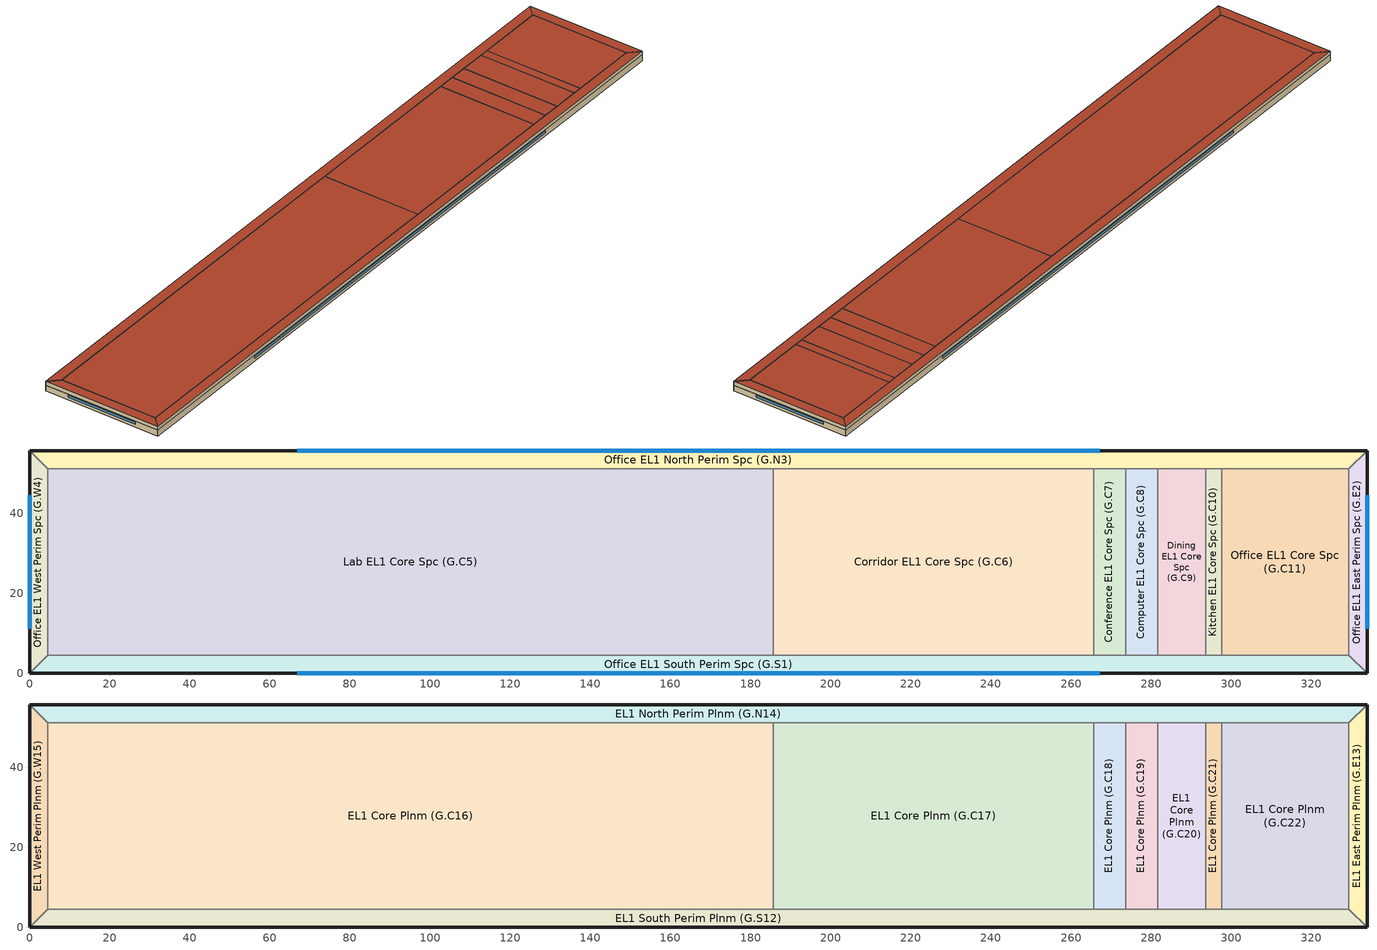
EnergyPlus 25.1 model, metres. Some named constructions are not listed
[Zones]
Kitchen EL1 Core Spc (G.C10)
 floor ground (EL1 Flr (G.C10.U10) SlabOnOrBelowGradeF073): 297.59,51.07 297.59,4.57 293.6,4.57 293.6,51.07 z0
 wall to Office EL1 Core Spc (G.C11) (Interior Wall): 297.59,4.57 297.59,51.07 z0:2.74
 wall to Dining EL1 Core Spc (G.C9) (Interior Wall): 293.6,51.07 293.6,4.57 z0:2.74
 wall to Office EL1 South Perim Spc (G.S1) (Interior Wall): 293.6,4.57 297.59,4.57 z0:2.74
 wall to Office EL1 North Perim Spc (G.N3) (Interior Wall): 297.59,51.07 293.6,51.07 z0:2.74
Office EL1 Core Spc (G.C11)
 floor ground (EL1 Flr (G.C11.U11) SlabOnOrBelowGradeF073): 329.32,51.07 329.32,4.57 297.59,4.57 297.59,51.07 z0
 wall to Office EL1 South Perim Spc (G.S1) (Interior Wall): 297.59,4.57 329.32,4.57 z0:2.74
 wall to Office EL1 North Perim Spc (G.N3) (Interior Wall): 329.32,51.07 297.59,51.07 z0:2.74
 wall to Office EL1 East Perim Spc (G.E2) (Interior Wall): 329.32,4.57 329.32,51.07 z0:2.74
Lab EL1 Core Spc (G.C5)
 floor ground (EL1 Flr (G.C5.U5) SlabOnOrBelowGradeF073): 185.72,51.07 185.72,4.57 4.57,4.57 4.57,51.07 z0
 wall to Corridor EL1 Core Spc (G.C6) (Interior Wall): 185.72,4.57 185.72,51.07 z0:2.74
 wall to Office EL1 West Perim Spc (G.W4) (Interior Wall): 4.57,51.07 4.57,4.57 z0:2.74
 wall to Office EL1 South Perim Spc (G.S1) (Interior Wall): 4.57,4.57 185.72,4.57 z0:2.74
 wall to Office EL1 North Perim Spc (G.N3) (Interior Wall): 185.72,51.07 4.57,51.07 z0:2.74
Corridor EL1 Core Spc (G.C6)
 floor ground (EL1 Flr (G.C6.U6) SlabOnOrBelowGradeF073): 265.64,51.07 265.64,4.57 185.72,4.57 185.72,51.07 z0
 wall to Conference EL1 Core Spc (G.C7) (Interior Wall): 265.64,4.57 265.64,51.07 z0:2.74
 wall to Office EL1 South Perim Spc (G.S1) (Interior Wall): 185.72,4.57 265.64,4.57 z0:2.74
 wall to Office EL1 North Perim Spc (G.N3) (Interior Wall): 265.64,51.07 185.72,51.07 z0:2.74
Conference EL1 Core Spc (G.C7)
 floor ground (EL1 Flr (G.C7.U7) SlabOnOrBelowGradeF073): 273.63,51.07 273.63,4.57 265.64,4.57 265.64,51.07 z0
 wall to Computer EL1 Core Spc (G.C8) (Interior Wall): 273.63,4.57 273.63,51.07 z0:2.74
 wall to Office EL1 South Perim Spc (G.S1) (Interior Wall): 265.64,4.57 273.63,4.57 z0:2.74
 wall to Office EL1 North Perim Spc (G.N3) (Interior Wall): 273.63,51.07 265.64,51.07 z0:2.74
Computer EL1 Core Spc (G.C8)
 floor ground (EL1 Flr (G.C8.U8) SlabOnOrBelowGradeF073): 281.62,51.07 281.62,4.57 273.63,4.57 273.63,51.07 z0
 wall to Dining EL1 Core Spc (G.C9) (Interior Wall): 281.62,4.57 281.62,51.07 z0:2.74
 wall to Office EL1 South Perim Spc (G.S1) (Interior Wall): 273.63,4.57 281.62,4.57 z0:2.74
 wall to Office EL1 North Perim Spc (G.N3) (Interior Wall): 281.62,51.07 273.63,51.07 z0:2.74
Dining EL1 Core Spc (G.C9)
 floor ground (EL1 Flr (G.C9.U9) SlabOnOrBelowGradeF073): 293.6,51.07 293.6,4.57 281.62,4.57 281.62,51.07 z0
 wall to Office EL1 South Perim Spc (G.S1) (Interior Wall): 281.62,4.57 293.6,4.57 z0:2.74
 wall to Office EL1 North Perim Spc (G.N3) (Interior Wall): 293.6,51.07 281.62,51.07 z0:2.74
Office EL1 East Perim Spc (G.E2)
 floor ground (EL1 Flr (G.E2.U2) SlabOnOrBelowGradeF073): 333.89,55.64 333.89,0 329.32,4.57 329.32,51.07 z0
 wall outside (Exterior Wall): 333.89,0 333.89,55.64 z0:2.74
 wall to Office EL1 South Perim Spc (G.S1) (Interior Wall): 329.32,4.57 333.89,0 z0:2.74
 wall to Office EL1 North Perim Spc (G.N3) (Interior Wall): 333.89,55.64 329.32,51.07 z0:2.74
 window (Exterior Window): 333.89,11.13 333.89,44.51 z1.37:2.29
Office EL1 North Perim Spc (G.N3)
 floor ground (EL1 Flr (G.N3.U3) SlabOnOrBelowGradeF073): 333.89,55.64 329.32,51.07 4.57,51.07 0,55.64 z0
 wall outside (Exterior Wall): 333.89,55.64 0,55.64 z0:2.74
 wall to Office EL1 West Perim Spc (G.W4) (Interior Wall): 0,55.64 4.57,51.07 z0:2.74
 window (Exterior Window): 267.11,55.64 66.78,55.64 z1.37:2.29
Office EL1 South Perim Spc (G.S1)
 floor ground (EL1 Flr (G.S1.U1) SlabOnOrBelowGradeF073): 329.32,4.57 333.89,0 0,0 4.57,4.57 z0
 wall outside (Exterior Wall): 0,0 333.89,0 z0:2.74
 wall to Office EL1 West Perim Spc (G.W4) (Interior Wall): 4.57,4.57 0,0 z0:2.74
 window (Exterior Window): 66.78,0 267.11,0 z1.37:2.29
Office EL1 West Perim Spc (G.W4)
 floor ground (EL1 Flr (G.W4.U4) SlabOnOrBelowGradeF073): 0,55.64 4.57,51.07 4.57,4.57 0,0 z0
 wall outside (Exterior Wall): 0,55.64 0,0 z0:2.74
 window (Exterior Window): 0,44.51 0,11.13 z1.37:2.29
EL1 Core Plnm (G.C21)
 floor to Kitchen EL1 Core Spc (G.C10) (Interior Floor): 297.59,51.07 297.59,4.57 293.6,4.57 293.6,51.07 z2.74
 wall to EL1 Core Plnm (G.C20) (Interior Wall): 293.6,51.07 293.6,4.57 z2.74:4.57
 wall to EL1 Core Plnm (G.C22) (Interior Wall): 297.59,4.57 297.59,51.07 z2.74:4.57
 wall to EL1 South Perim Plnm (G.S12) (Interior Wall): 293.6,4.57 297.59,4.57 z2.74:4.57
 wall to EL1 North Perim Plnm (G.N14) (Interior Wall): 297.59,51.07 293.6,51.07 z2.74:4.57
 roof outside (Exterior Roof): 297.59,4.57 297.59,51.07 293.6,51.07 293.6,4.57 z4.57
EL1 Core Plnm (G.C22)
 floor to Office EL1 Core Spc (G.C11) (Interior Floor): 329.32,51.07 329.32,4.57 297.59,4.57 297.59,51.07 z2.74
 wall to EL1 South Perim Plnm (G.S12) (Interior Wall): 297.59,4.57 329.32,4.57 z2.74:4.57
 wall to EL1 North Perim Plnm (G.N14) (Interior Wall): 329.32,51.07 297.59,51.07 z2.74:4.57
 wall to EL1 East Perim Plnm (G.E13) (Interior Wall): 329.32,4.57 329.32,51.07 z2.74:4.57
 roof outside (Exterior Roof): 329.32,4.57 329.32,51.07 297.59,51.07 297.59,4.57 z4.57
EL1 Core Plnm (G.C16)
 floor to Lab EL1 Core Spc (G.C5) (Interior Floor): 185.72,51.07 185.72,4.57 4.57,4.57 4.57,51.07 z2.74
 wall to EL1 Core Plnm (G.C17) (Interior Wall): 185.72,4.57 185.72,51.07 z2.74:4.57
 wall to EL1 West Perim Plnm (G.W15) (Interior Wall): 4.57,51.07 4.57,4.57 z2.74:4.57
 wall to EL1 South Perim Plnm (G.S12) (Interior Wall): 4.57,4.57 185.72,4.57 z2.74:4.57
 wall to EL1 North Perim Plnm (G.N14) (Interior Wall): 185.72,51.07 4.57,51.07 z2.74:4.57
 roof outside (Exterior Roof): 185.72,4.57 185.72,51.07 4.57,51.07 4.57,4.57 z4.57
EL1 Core Plnm (G.C17)
 floor to Corridor EL1 Core Spc (G.C6) (Interior Floor): 265.64,51.07 265.64,4.57 185.72,4.57 185.72,51.07 z2.74
 wall to EL1 Core Plnm (G.C18) (Interior Wall): 265.64,4.57 265.64,51.07 z2.74:4.57
 wall to EL1 South Perim Plnm (G.S12) (Interior Wall): 185.72,4.57 265.64,4.57 z2.74:4.57
 wall to EL1 North Perim Plnm (G.N14) (Interior Wall): 265.64,51.07 185.72,51.07 z2.74:4.57
 roof outside (Exterior Roof): 265.64,4.57 265.64,51.07 185.72,51.07 185.72,4.57 z4.57
EL1 Core Plnm (G.C18)
 floor to Conference EL1 Core Spc (G.C7) (Interior Floor): 273.63,51.07 273.63,4.57 265.64,4.57 265.64,51.07 z2.74
 wall to EL1 Core Plnm (G.C19) (Interior Wall): 273.63,4.57 273.63,51.07 z2.74:4.57
 wall to EL1 South Perim Plnm (G.S12) (Interior Wall): 265.64,4.57 273.63,4.57 z2.74:4.57
 wall to EL1 North Perim Plnm (G.N14) (Interior Wall): 273.63,51.07 265.64,51.07 z2.74:4.57
 roof outside (Exterior Roof): 273.63,4.57 273.63,51.07 265.64,51.07 265.64,4.57 z4.57
EL1 Core Plnm (G.C19)
 floor to Computer EL1 Core Spc (G.C8) (Interior Floor): 281.62,51.07 281.62,4.57 273.63,4.57 273.63,51.07 z2.74
 wall to EL1 Core Plnm (G.C20) (Interior Wall): 281.62,4.57 281.62,51.07 z2.74:4.57
 wall to EL1 South Perim Plnm (G.S12) (Interior Wall): 273.63,4.57 281.62,4.57 z2.74:4.57
 wall to EL1 North Perim Plnm (G.N14) (Interior Wall): 281.62,51.07 273.63,51.07 z2.74:4.57
 roof outside (Exterior Roof): 281.62,4.57 281.62,51.07 273.63,51.07 273.63,4.57 z4.57
EL1 Core Plnm (G.C20)
 floor to Dining EL1 Core Spc (G.C9) (Interior Floor): 293.6,51.07 293.6,4.57 281.62,4.57 281.62,51.07 z2.74
 wall to EL1 South Perim Plnm (G.S12) (Interior Wall): 281.62,4.57 293.6,4.57 z2.74:4.57
 wall to EL1 North Perim Plnm (G.N14) (Interior Wall): 293.6,51.07 281.62,51.07 z2.74:4.57
 roof outside (Exterior Roof): 293.6,4.57 293.6,51.07 281.62,51.07 281.62,4.57 z4.57
EL1 East Perim Plnm (G.E13)
 floor to Office EL1 East Perim Spc (G.E2) (Interior Floor): 333.89,55.64 333.89,0 329.32,4.57 329.32,51.07 z2.74
 wall outside (Exterior Wall): 333.89,0 333.89,55.64 z2.74:4.57
 wall to EL1 South Perim Plnm (G.S12) (Interior Wall): 329.32,4.57 333.89,0 z2.74:4.57
 wall to EL1 North Perim Plnm (G.N14) (Interior Wall): 333.89,55.64 329.32,51.07 z2.74:4.57
 roof outside (Exterior Roof): 333.89,0 333.89,55.64 329.32,51.07 329.32,4.57 z4.57
EL1 North Perim Plnm (G.N14)
 floor to Office EL1 North Perim Spc (G.N3) (Interior Floor): 333.89,55.64 329.32,51.07 4.57,51.07 0,55.64 z2.74
 wall outside (Exterior Wall): 333.89,55.64 0,55.64 z2.74:4.57
 wall to EL1 West Perim Plnm (G.W15) (Interior Wall): 0,55.64 4.57,51.07 z2.74:4.57
 roof outside (Exterior Roof): 329.32,51.07 333.89,55.64 0,55.64 4.57,51.07 z4.57
EL1 South Perim Plnm (G.S12)
 floor to Office EL1 South Perim Spc (G.S1) (Interior Floor): 329.32,4.57 333.89,0 0,0 4.57,4.57 z2.74
 wall outside (Exterior Wall): 0,0 333.89,0 z2.74:4.57
 wall to EL1 West Perim Plnm (G.W15) (Interior Wall): 4.57,4.57 0,0 z2.74:4.57
 roof outside (Exterior Roof): 333.89,0 329.32,4.57 4.57,4.57 0,0 z4.57
EL1 West Perim Plnm (G.W15)
 floor to Office EL1 West Perim Spc (G.W4) (Interior Floor): 0,55.64 4.57,51.07 4.57,4.57 0,0 z2.74
 wall outside (Exterior Wall): 0,55.64 0,0 z2.74:4.57
 roof outside (Exterior Roof): 0,0 4.57,4.57 4.57,51.07 0,55.64 z4.57
[Construction:FfactorGroundFloor] F-Factor {W/m-K}=1.26344
Name | Area {m2} | PerimeterExposed {m}
EL1 Flr (G.C10.U10) SlabOnOrBelowGradeF073 | 185.8 | 0
EL1 Flr (G.C11.U11) SlabOnOrBelowGradeF073 | 1475.13 | 0
EL1 Flr (G.C5.U5) SlabOnOrBelowGradeF073 | 8422.77 | 0
EL1 Flr (G.C6.U6) SlabOnOrBelowGradeF073 | 3716.13 | 0
EL1 Flr (G.C7.U7) SlabOnOrBelowGradeF073 | 371.486 | 0
EL1 Flr (G.C8.U8) SlabOnOrBelowGradeF073 | 371.387 | 0
EL1 Flr (G.C9.U9) SlabOnOrBelowGradeF073 | 557.257 | 0
EL1 Flr (G.E2.U2) SlabOnOrBelowGradeF073; EL1 Flr (G.W4.U4) SlabOnOrBelowGradeF073 | 233.489 | 55.64124
EL1 Flr (G.N3.U3) SlabOnOrBelowGradeF073; EL1 Flr (G.S1.U1) SlabOnOrBelowGradeF073 | 1505.66 | 333.893
[Zone] Multiplier=1
Computer EL1 Core Spc (G.C8); Conference EL1 Core Spc (G.C7); Corridor EL1 Core Spc (G.C6); Dining EL1 Core Spc (G.C9); EL1 Core Plnm (G.C16); EL1 Core Plnm (G.C17); EL1 Core Plnm (G.C18); EL1 Core Plnm (G.C19); EL1 Core Plnm (G.C20); EL1 Core Plnm (G.C21); EL1 Core Plnm (G.C22); EL1 East Perim Plnm (G.E13); EL1 North Perim Plnm (G.N14); EL1 South Perim Plnm (G.S12); EL1 West Perim Plnm (G.W15); Kitchen EL1 Core Spc (G.C10); Lab EL1 Core Spc (G.C5); Office EL1 Core Spc (G.C11); Office EL1 East Perim Spc (G.E2); Office EL1 North Perim Spc (G.N3); Office EL1 South Perim Spc (G.S1); Office EL1 West Perim Spc (G.W4)
